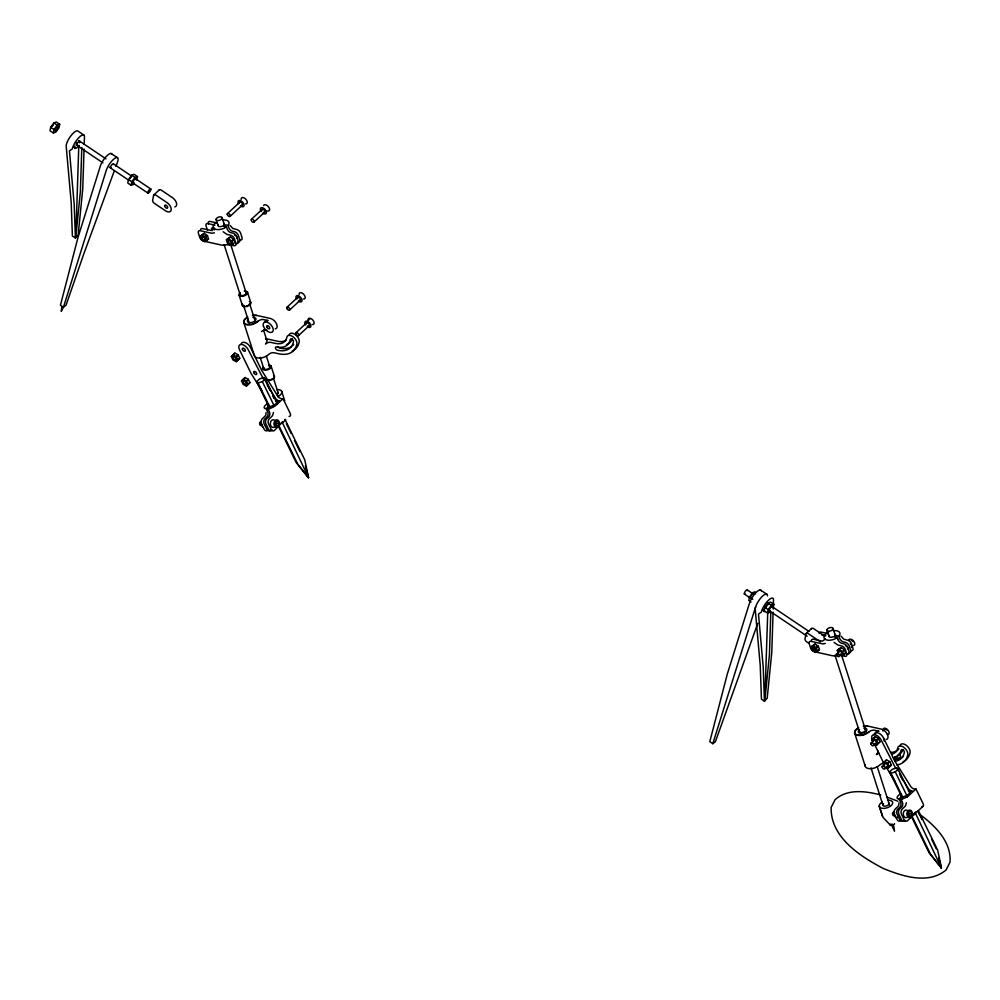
<?xml version="1.0" encoding="UTF-8"?>
<svg xmlns="http://www.w3.org/2000/svg" width="1000" height="1000" viewBox="0 0 1000 1000"><rect width="100%" height="100%" fill="white"/><g stroke="black" fill="none" stroke-linecap="round" stroke-linejoin="round"><path stroke-width="1.5" d="M265.65 338.85A8.3 4.325 -17.7 0 1 265.5 344A3.825 2 -17.7 0 1 270.812 342.388L275.387 343.4A21.688 12.337 47.2 0 0 286.837 337.225A6.375 3.625 47.2 0 1 292.638 336.512A6.375 3.625 47.2 0 1 296.887 343.963A34.45 19.587 47.2 0 1 278.7 353.775L274.137 352.762A3.825 2 -17.7 0 0 268.812 354.375A8.3 4.325 -17.7 0 1 260.375 358.013A8.3 4.325 -17.7 0 1 254.375 355.625L243.762 322.45L244.525 319.688L247.75 317.05A8.3 4.325 -17.7 0 0 245.75 324.4L252.138 324.425L258.562 320.887A3.825 2 -17.7 0 1 263.525 319.587L268.1 320.6A6.375 3.625 47.2 0 0 264.887 321.875M865.263 766.275L854.663 733.1L855.425 730.337L858.65 727.688A8.3 4.325 -17.7 0 0 856.637 735.037L863.037 735.075L869.45 731.525A3.825 2 -17.7 0 1 874.425 730.238L878.988 731.25A6.375 3.625 47.2 0 0 875.562 733.8M78.8 145.5L75.788 237.587L80.375 191.55L81.825 147.45M84.05 149.037L82.737 189.025L78.15 235.05L75.4 238L72.387 235.975L71.188 202.288L66.175 146.113A9.938 3.137 -56.1 0 1 70.9 135.812A9.938 3.137 -56.1 0 1 77.862 131.012L83.975 135.125M84.2 144.412L84.45 136.725A9.938 3.137 -56.1 0 0 78.975 137.513A9.938 3.137 -56.1 0 0 72.3 148.963L69.438 150.863L74.2 204.325L75.4 238M767.75 611.8L764.837 700.763L769.425 654.737L770.812 612.15M773.088 612.212L771.787 652.2L767.2 698.238L764.45 701.188L761.438 699.163L760.238 665.475L755.225 609.3A9.938 3.137 -56.1 0 1 761.338 597.337A9.938 3.137 -56.1 0 1 767.463 595.862M773.2 609.138L773.5 599.913A9.938 3.137 -56.1 0 0 768.025 600.7A9.938 3.137 -56.1 0 0 761.35 612.15L758.487 614.05L763.25 667.5L764.45 701.188M79.088 145.525A6.1 1.938 -56.1 0 1 74.575 147.7L74.75 146.213L73.775 147.2M765.138 611.438A6.1 1.938 -56.1 0 1 763.625 610.875L763.8 609.388L762.825 610.375M61.875 307.038L61.275 311.425L63.288 307.55M50.675 127.275L50 130.738L53.35 132.988L55.85 132.1L59.025 127.75L59.7 124.275L56.35 122.025L53.85 122.925L50.675 127.275L54.025 129.525L53.35 132.988M136.812 180.037L137.487 176.575L134.137 174.312L131.637 175.212L128.463 179.562L127.788 183.025L131.137 185.275L133.637 184.387M131.137 185.275L131.812 181.812L134.987 177.463L137.487 176.575M755.138 591.763L752.638 592.65L749.463 597.013L748.8 600.475L751.025 601.975M773.225 607.837L773.9 604.375L770.55 602.112L768.05 603.013L764.875 607.362L764.2 610.825L767.55 613.075L770.05 612.188M767.55 613.075L768.225 609.612L771.4 605.262L773.9 604.375M273.45 412.488L272.962 414.363A4.688 3.413 -89.8 0 1 272.162 416.075L269.363 418.75A3.825 2.788 -89.9 0 0 268.6 424.075L271.112 429.212A3.825 2.788 -89.9 0 0 274.113 430.788L282.387 422.088M906.375 802.763L905.888 804.638A4.688 3.413 -89.8 0 1 905.075 806.35L902.275 809.038A3.825 2.788 -89.9 0 0 901.525 814.35L904.038 819.5A3.825 2.788 -89.9 0 0 907.038 821.062L922.862 806.462M285.7 419.525L283.263 422.262L280.238 423.837M111.962 154.275A9.938 3.137 -56.1 0 0 106.5 156.213A9.938 3.137 -56.1 0 0 100.275 166.238L77.95 237.587L60.45 305.188L63.463 307.213L106.3 170.287A9.938 3.137 -56.1 0 1 114.425 158.588A9.938 3.137 -56.1 0 1 117.537 162.013L115.925 166.4M761.312 590.763A9.938 3.137 -56.1 0 0 755.85 592.712A9.938 3.137 -56.1 0 0 749.625 602.725L727.3 674.075L709.8 741.675L712.812 743.7L755.65 606.788M276.525 423.4L275.575 426.075L277.95 426.075L278.9 423.413L277.7 420.938L275.325 420.938L276.525 423.4L278.9 423.413M909.438 813.688L908.487 816.35L910.863 816.363L911.825 813.688L910.612 811.225L908.238 811.213L909.438 813.688L911.825 813.688M114.325 170.787L83.713 254.112L66.025 305.25L63.463 307.213M757.763 623.362L715.375 741.737L712.812 743.7M911.388 816.538L929.112 852.825L941.338 867.987L939.938 865.138M915.037 812.362L941.462 867.95L937.688 850.163L918.6 811.087M214.513 228.2L211.575 230.525L202.587 228.588A3.825 2.175 47.2 0 0 200.538 229.913M825.413 638.85L822.475 641.175L813.475 639.237A3.825 2.175 47.2 0 0 811.425 640.562M915.312 812.375L913.363 815.275M54.025 129.525L57.2 125.175L59.7 124.275M918.238 810.638L913.162 814.112M231.363 356.587L232.95 354.913L236.188 356.6L237.838 359.975L236.25 361.662L233 359.963L231.363 356.587L234.875 353.125L238.125 354.825L239.762 358.2L236.25 361.662M233.287 354.812L234.875 353.125M241.513 381.012L243.1 379.325L246.337 381.025L247.987 384.4L246.4 386.075L243.15 384.387L241.513 381.012L245.025 377.55L248.275 379.237L249.913 382.612L246.4 386.075M243.438 379.225L245.025 377.55M872.725 742.337L871.625 740.088L873.213 738.4L876.45 740.1L878.1 743.475L876.513 745.15L874.35 744.025M873.55 738.3L875.138 736.625L878.388 738.312L880.025 741.688L876.513 745.15M884.087 765.612L882.987 763.363L884.587 761.688L887.825 763.375L889.475 766.75L887.887 768.438L885.725 767.3M884.925 761.587L886.513 759.9L889.75 761.6L891.4 764.975L887.887 768.438M153.787 194.988L159.175 190M200.225 236.2L204.275 233.363L207.463 235.6L208.512 238.912L206.588 240.688L204.462 241.75L201.275 239.513L200.225 236.2L204.275 233.363M227.425 213.65L239.675 202.312M206.588 240.688L205.525 237.387L207.463 235.6M230.162 216.3L242.425 204.963M226.4 239.812L230.45 236.975L233.637 239.213L234.688 242.525L232.763 244.3L230.637 245.362L227.45 243.125L226.4 239.812L230.45 236.975M251.5 219.213L262.225 209.312M232.763 244.3L231.7 241L233.637 239.213M253.812 222.225A1.913 1.087 47.2 0 0 252.95 219.537A1.913 1.087 47.2 0 0 251.213 220.4A1.913 1.087 47.2 0 0 253.812 222.225L264.525 212.325M230.637 245.362L232.562 243.588M286.938 307.288L297.65 297.375M236.188 356.6L238.125 354.825M289.6 310.038L300.312 300.138M237.838 359.975L239.762 358.2M307.787 320.838L309.875 318.913M295.863 332.837L306.575 322.925M246.337 381.025L248.275 379.237M298.525 335.588L309.237 325.675M247.987 384.4L249.913 382.612M269.613 408.125L256.663 381.6L259.55 378.938L263.837 377.6L265.238 378.95L277.512 404.062M256.663 381.6L258.062 382.95L262.35 381.625L265.238 378.95M267.45 403.375L265.6 405.075A6.375 2.45 -26 0 0 266.125 408.65L267.613 411.7A3.825 2.788 -89.9 0 1 266.85 417.013L264.975 418.75A3.825 2.788 -89.9 0 0 264.225 424.062L266.737 429.212A3.825 2.788 -89.9 0 0 270.6 430.25M266.125 408.65L268.525 406.438A5.1 1.963 -26 0 1 268.637 403.9M272.35 430.25A3.825 2.788 -89.9 0 1 268.488 429.212L265.975 424.062A3.825 2.788 -89.9 0 1 266.737 418.75L268.6 417.013A3.825 2.788 -89.9 0 0 269.363 411.7L267.875 408.663L270.275 406.45A5.1 1.963 -26 0 0 276.25 403.338A5.1 1.963 -26 0 0 275.462 400.838L279.312 400.838A3.825 2.175 47.2 0 1 275.425 398.175L267.413 385.363M289.062 416.425A3.825 2.175 47.2 0 0 290.138 413.25L283.038 398.713L276.112 405.1A6.375 2.45 -26 0 1 267.875 408.663M806.15 633.513L811.538 628.525M811.112 646.85L815.163 644.013L818.35 646.25L819.412 649.55L817.475 651.338L815.35 652.4L812.175 650.15L811.112 646.85L815.163 644.013M817.475 651.338L816.425 648.025L818.35 646.25M815.35 652.4L819.412 649.55M838.35 653.763L837.288 650.462L839.212 648.675L841.338 647.613L844.525 649.862L845.588 653.162L843.65 654.95L841.525 656.012L839.412 654.513M837.288 650.462L841.338 647.613M843.65 654.95L842.6 651.637L844.525 649.862M841.525 656.012L845.588 653.162M871.625 740.088L875.138 736.625M882.825 730.837L884.925 728.9L887.288 730.138M876.45 740.1L878.388 738.312M878.1 743.475L880.025 741.688M882.987 763.363L886.513 759.9M887.825 763.375L889.75 761.6M889.475 766.75L891.4 764.975M901.85 797L889.575 771.888L892.463 769.212L896.762 767.887L898.162 769.225L909.75 792.95M889.575 771.888L890.975 773.225L895.263 771.9L898.162 769.225M900.362 793.65L898.525 795.362A6.375 2.45 -26 0 0 899.05 798.938L900.537 801.975A3.825 2.788 -89.9 0 1 899.775 807.288L897.9 809.025A3.825 2.788 -89.9 0 0 897.138 814.338L899.65 819.488A3.825 2.788 -89.9 0 0 903.512 820.525M899.05 798.938L901.438 796.725A5.1 1.963 -26 0 1 901.562 794.188M905.275 820.525A3.825 2.788 -89.9 0 1 901.4 819.488L898.888 814.338A3.825 2.788 -89.9 0 1 899.65 809.025L901.525 807.3A3.825 2.788 -89.9 0 0 902.288 801.988L900.8 798.938L903.188 796.725A5.1 1.963 -26 0 0 909.163 793.612A5.1 1.963 -26 0 0 908.388 791.112L912.237 791.125A3.825 2.175 47.2 0 1 908.35 788.462L900.337 775.65M921.975 806.7A3.825 2.175 47.2 0 0 923.062 803.538L915.95 788.988L909.038 795.387A6.375 2.45 -26 0 1 900.8 798.938M941.287 867.95L938.7 857.588M206.388 239.975L208.512 238.912M892.913 824.488L891.413 824.412M214.425 232.825L211.737 233.238L200.275 230.725A3.825 2.175 47.2 0 0 198.388 233.2L199.713 237.338A3.825 2.175 47.2 0 0 203.588 241.1L221.05 244.975A8.3 4.325 -17.7 0 0 226.588 244.7L233.962 245.637A3.825 2.175 47.2 0 0 235.85 243.175L234.525 239.025A3.825 2.175 47.2 0 0 230.65 235.275L227.3 234.475A4.85 2.763 47.2 0 1 225.6 233.463L223.162 231.75M825.312 643.462L822.625 643.875L811.162 641.375A3.825 2.175 47.2 0 0 809.275 643.838L810.6 647.987A3.825 2.175 47.2 0 0 814.488 651.737L831.938 655.625A8.3 4.325 -17.7 0 0 837.487 655.337M892.6 824.538L891.612 824.45M277.7 420.938L275.538 421.15L274.587 423.812L275.788 426.287L277.95 426.075M910.612 811.225L908.462 811.425L907.513 814.1L908.713 816.562L910.863 816.363M283.038 398.713L281.625 398.7A3.825 2.175 47.2 0 1 277.738 396.037L261.712 370.412L250.65 347.788A6.375 3.625 47.2 0 0 245.588 342.738A6.375 3.625 47.2 0 0 241.262 343.787M915.95 788.988L914.55 788.988A3.825 2.175 47.2 0 1 910.662 786.325L894.625 760.7L883.575 738.062M897.75 817.525L895.562 817.513L893.913 814.137M256.712 315.425L252.35 315.438A8.3 4.325 -17.7 0 1 256.712 315.425L270.413 318.463A6.375 3.625 47.2 0 1 276.512 323.8A6.375 3.625 47.2 0 1 275.262 328.888M867.613 726.062L863.238 726.087A8.3 4.325 -17.7 0 1 867.613 726.062L881.3 729.112A6.375 3.625 47.2 0 1 887.4 734.45A6.375 3.625 47.2 0 1 886.15 739.525M880.775 794.963C865.875 791.112 847.513 788.438 835.075 799.688L831.15 807.45C830.375 837.087 859.875 856.213 883.238 868.438C902.45 876.25 928.112 884.875 946.075 870L950 862.237C951.625 841.538 934.663 825.238 919.225 814M217.037 222.963L210.3 221.462A3.825 2.175 47.2 0 0 208.4 223.925M223.675 223.263A3.188 1.663 -17.7 0 1 224.062 224.575L228.038 225.45L228.7 227.525A3.85 2.188 47.2 0 0 232.6 231.275L234.5 231.7A3.825 2.175 47.2 0 1 238.375 235.463L239.7 239.6A3.825 2.175 47.2 0 1 237.812 242.075M236.275 243.5A3.825 2.175 47.2 0 0 238.162 241.025L236.838 236.887A3.825 2.175 47.2 0 0 232.963 233.137L231.062 232.712A3.85 2.188 47.2 0 1 227.15 228.95L226.488 226.875L222.512 226A3.188 1.663 -17.7 0 1 218.925 226.513A3.188 1.663 -17.7 0 1 218.337 224.638M214.925 225.138L207.987 223.6A3.825 2.175 47.2 0 0 206.088 226.062L207.425 230.212M265.525 338.562L277.7 341.262A21.688 12.337 47.2 0 0 285.963 340.225M827.938 633.612L821.188 632.1A3.825 2.175 47.2 0 0 819.137 633.438M834.562 633.913A3.188 1.663 -17.7 0 1 834.95 635.212L838.925 636.1L839.587 638.175A3.85 2.188 47.2 0 0 843.487 641.925L845.387 642.35A3.825 2.175 47.2 0 1 849.275 646.1L850.6 650.25A3.825 2.175 47.2 0 1 848.713 652.725M838.05 639.6L837.387 637.525L833.413 636.638A3.188 1.663 -17.7 0 1 829.825 637.15A3.188 1.663 -17.7 0 1 829.225 635.288M821.65 634.862L825.825 635.788M840.05 655.212L844.85 656.287A3.825 2.175 47.2 0 0 846.737 653.812L845.413 649.663A3.825 2.175 47.2 0 0 841.538 645.913L838.188 645.113A4.85 2.763 47.2 0 1 836.5 644.112L834.05 642.387M886.538 796.912L897.913 801.237M110.913 153.45L117.438 157.625M760.263 589.938L766.787 594.125M824.725 636.112L813.675 628.675A2.55 1.45 47.2 0 0 811.35 628.962M53.85 122.925L57.2 125.175M131.637 175.212L134.987 177.463M752.638 592.65L754.875 594.15M768.05 603.013L771.4 605.262M105.988 158.863L79.062 140.775A2.55 0.812 -56.1 0 0 78.75 140.6M113.675 164.037L130.338 175.238M135.463 178.688L150.85 189.025A2.55 0.812 -56.1 0 1 148.887 192.75A2.55 0.812 -56.1 0 1 148.225 191.275A2.55 0.812 -56.1 0 1 150.85 189.025M747.375 590.013L752.513 593.462M771.737 606.388L808.9 631.375M128.463 179.562L131.812 181.812M749.463 597.013L752.812 599.263M764.875 607.362L768.225 609.612M76.013 144.75L102.925 162.85M109.338 167.162L128.562 180.087M132.413 182.662L147.787 193M744.325 594L749.45 597.45M768.675 610.375L807.138 636.213M809.15 643.475L806.688 641.825A2.55 1.45 47.2 0 1 805 638.837L805.95 633.95A2.55 1.45 47.2 0 1 808.275 633.663L819.325 641.1A6.388 3.625 47.2 0 1 820.362 641.888M850.962 639.875L853.288 641.513M839.412 649.4L842.6 651.637M813.238 645.788L816.425 648.025M228.525 238.75L231.7 241M202.35 235.138L205.525 237.387M890.413 825.238L882.938 817.237L879.438 806.8M941.338 867.987L930.512 854.163L911.425 815.088M895.525 767.962L881.263 740.2A6.375 3.625 47.2 0 0 874.287 734.7A6.375 3.625 47.2 0 0 872.412 739.987M886.462 767.638L894.65 780.75M263.4 378.963L248.337 349.925A6.375 3.625 47.2 0 0 241.363 344.425A6.375 3.625 47.2 0 0 239.488 349.7L251.075 373.425L261.737 390.462M854.663 733.1L856.637 735.037A8.3 4.325 -17.7 0 0 869.1 731.838M243.762 322.45L245.75 324.4A8.3 4.325 -17.7 0 0 258.212 321.2M307.013 474.862L308.538 477.663L304.775 459.888L285 419.412M840.938 636.038L843.688 639.1L847.7 640.212A3.825 2.175 47.2 0 1 851.587 643.962L852.913 648.112A3.825 2.175 47.2 0 1 851.025 650.588M230.037 225.387L232.8 228.45L236.812 229.562A3.825 2.175 47.2 0 1 240.688 233.325L242.013 237.463A3.825 2.175 47.2 0 1 240.125 239.938M882.537 816.35L879.212 806.075M892.325 826.688L894.538 831.175L893.775 826.2M896.762 767.887L898.125 770.675M899.488 773.462L902.887 780.438M918.575 812.537L921.975 819.513M931.525 839.05L936.287 848.825M895.263 771.9L907.537 797.013M890.975 773.225L902.562 796.95M901.438 796.725L902.6 799.087M874.45 744.175L884 763.713M263.837 377.6L269.975 390.163M272.7 395.75L274.062 398.537M286.337 423.65L291.1 433.425M294.513 440.4L299.962 451.562M262.35 381.625L273.938 405.337M282.113 422.088L308.538 477.663L305.375 465.85M258.062 382.95L270.325 408.062M278.5 424.812L297.587 463.888L308.412 477.713L296.188 462.537L278.475 426.262M268.525 406.438L269.675 408.8M261 423.862L262.65 427.238M281.625 391.2L284.738 400.85M833.1 628.625A3.188 1.663 -17.7 0 1 828.475 631.163A3.188 1.663 -17.7 0 1 828.487 628.175A3.188 1.663 -17.7 0 1 833.1 628.625L835.475 636.05M841.637 655.325L865.825 730.95M877.2 766.55L889.525 805.1M834.95 635.212L835.863 638.038M826.938 630.013L828.838 635.95M835 655.225L859.663 732.337M871.038 767.938L882.887 805M263.587 330.175L266.675 339.85M247.45 292.137L250.763 302.512M271.05 365.975L274.363 376.337M222.213 217.987A3.188 1.663 -17.7 0 1 217.587 220.512A3.188 1.663 -17.7 0 1 217.6 217.525A3.188 1.663 -17.7 0 1 222.213 217.987L224.112 223.912M230.75 244.675L246.388 293.612M249.713 304L255.4 321.788M266.312 355.9L270.1 367.762M273.425 378.15L278.163 392.975M224.062 224.575L224.963 227.4M216.05 219.375L217.95 225.3M224.112 244.575L240.7 296.488M243.55 305.387L249.237 323.175M260.15 357.287L263.938 369.15M239.125 295.3L242.45 305.663M763.6 609.913L763.625 610.875M74.55 146.738L74.575 147.7M899 802.75L898.875 804.625A4.688 3.413 -89.9 0 1 898.075 806.338L895.275 809.013A3.825 2.788 -89.9 0 0 894.513 814.338L897.025 819.475A3.825 2.788 -89.9 0 0 900.025 821.05M266.087 412.463L265.963 414.338A4.688 3.413 -89.9 0 1 265.15 416.05L262.35 418.738A3.825 2.788 -89.9 0 0 261.588 424.05L264.113 429.2A3.825 2.788 -89.9 0 0 267.113 430.763M252.913 317.462A4.462 2.338 -17.7 0 1 255.65 320.125A4.462 2.338 -17.7 0 1 249.475 322.625A4.462 2.338 -17.7 0 1 248.337 319.3M261.525 331.562A3.825 2 -17.7 0 1 266.837 329.95M292.1 339.1A26.025 14.8 47.2 0 1 286.438 344.663M291.212 346.763A30.113 17.125 47.2 0 1 279.887 348.113A2.037 1.163 47.2 0 1 277.975 346.488M293.675 344.462A30.113 17.125 47.2 0 1 292.538 345.725M292.238 351.037A34.45 19.587 47.2 0 0 299.2 341.825A6.375 3.625 47.2 0 0 294.95 334.363A6.375 3.625 47.2 0 0 289.15 335.087M158.988 190.438A2.55 1.45 47.2 0 1 161.312 190.162L172.362 197.587A6.388 3.625 47.2 0 1 176.475 203.088A6.388 3.625 47.2 0 1 174.775 206.9M212.525 230.55A1.913 1.087 47.2 0 1 211.962 228A1.913 1.087 47.2 0 1 214.488 229.862M222.613 220.05A8.3 4.325 -17.7 0 1 228.038 225.45M226.488 226.875A8.3 4.325 -17.7 0 1 214.862 229.025A8.3 4.325 -17.7 0 1 216.412 222.213M234.55 235.125A1.913 1.087 47.2 0 1 236.45 236.325A1.913 1.087 47.2 0 1 236.65 238.125M231.675 241.725A1.913 1.087 47.2 0 1 230.413 240.65M205.588 238.15A1.913 1.087 47.2 0 1 203.888 236.35M205.162 235.225A1.913 1.087 47.2 0 1 205.837 235.65M206.425 236.287A1.913 1.087 47.2 0 1 206.65 236.675M261.925 210.5A1.913 1.087 47.2 0 1 262.962 209.275A1.913 1.087 47.2 0 1 264.862 211.312A1.913 1.087 47.2 0 1 263.612 212.288M261.137 211.5A3.825 2.175 47.2 0 1 262.075 207.65A3.825 2.175 47.2 0 1 266.4 212.087A3.825 2.175 47.2 0 1 262.787 213.188M263.625 205.538A3.825 2.175 47.2 0 1 266.913 205.375A3.825 2.175 47.2 0 1 269.587 209.363A3.825 2.175 47.2 0 1 267.225 210.912M76.287 143.338A2.55 0.812 -56.1 0 1 76.825 142.375M245.738 292.113A3.188 1.663 -17.7 0 1 243.812 295.3A3.188 1.663 -17.7 0 1 240.362 293.85M249.675 303.512A3.188 1.663 -17.7 0 1 249.537 303.95M249.225 304.4A3.188 1.663 -17.7 0 1 248.762 304.825M247.488 305.538A3.188 1.663 -17.7 0 1 246.762 305.775M244.675 305.863A3.188 1.663 -17.7 0 1 243.787 305.413M244.387 291.137A4.462 2.325 -17.7 0 1 247.213 293.837A4.462 2.325 -17.7 0 1 240.837 296.25A4.462 2.325 -17.7 0 1 240.225 292.712M249.3 301.588A4.462 2.338 -17.7 0 1 250.238 304.575A4.462 2.338 -17.7 0 1 244.662 306.688A4.462 2.338 -17.7 0 1 242.575 304.15M268.812 365.763A3.188 1.663 -17.7 0 1 269.5 367.863A3.188 1.663 -17.7 0 1 265.587 369.412A3.188 1.663 -17.7 0 1 263.95 367.675M272.35 378.663A3.188 1.663 -17.7 0 1 271.762 379.05M270.35 379.6A3.188 1.663 -17.7 0 1 268.275 379.7M268.825 364.95A4.462 2.338 -17.7 0 1 270.675 367.85A4.462 2.338 -17.7 0 1 264.688 370.125A4.462 2.338 -17.7 0 1 263.263 367.062M273.538 375.637A4.462 2.338 -17.7 0 1 272.938 379.162A4.462 2.338 -17.7 0 1 266.863 380.2M52.275 126.287A2.55 0.812 -56.1 0 1 52.613 125.763M52.987 125.288A2.55 0.812 -56.1 0 1 53.362 124.875M129.388 180.4A2.55 0.812 -56.1 0 1 129.438 180.037M130.062 178.575A2.55 0.812 -56.1 0 1 130.4 178.062M130.775 177.575A2.55 0.812 -56.1 0 1 131.525 176.838M134.113 182.438A2.55 0.812 -56.1 0 1 132.762 182.413A2.55 0.812 -56.1 0 1 134.625 179.3A2.55 0.812 -56.1 0 1 135.838 179.562M111.35 167.838A2.55 0.812 -56.1 0 1 110.525 167.087A2.55 0.812 -56.1 0 1 112.425 164.188A2.55 0.812 -56.1 0 1 113.537 164.5M239.525 202.75A1.913 1.087 47.2 0 1 240.938 202.225A1.913 1.087 47.2 0 1 242.55 204.163A1.913 1.087 47.2 0 1 241.55 205.2M238.438 203.663A3.825 2.175 47.2 0 1 240.162 200.55A3.825 2.175 47.2 0 1 244.1 205.113A3.825 2.175 47.2 0 1 240.475 206.012M241.188 199.438A3.825 2.175 47.2 0 1 243.525 197.688A3.825 2.175 47.2 0 1 247.1 201.35A3.825 2.175 47.2 0 1 245.512 203.875M297.675 298.75A1.913 1.087 47.2 0 1 298.288 297.175A1.913 1.087 47.2 0 1 300.375 298.95A1.913 1.087 47.2 0 1 299.525 300.325M296.35 298.75A3.825 2.175 47.2 0 1 298.113 295.675A3.825 2.175 47.2 0 1 302.038 300.25A3.825 2.175 47.2 0 1 298.375 301.112M299.125 294.525A3.825 2.175 47.2 0 1 301.488 292.812A3.825 2.175 47.2 0 1 305.05 296.5A3.825 2.175 47.2 0 1 303.425 298.988M236.363 357.775A1.913 1.087 47.2 0 1 236 357.5M235.4 356.812A1.913 1.087 47.2 0 1 235.188 356.438M237.387 355.825A1.913 1.087 47.2 0 1 237.875 356.575M306.413 323.762A1.913 1.087 47.2 0 1 307.712 322.85A1.913 1.087 47.2 0 1 309.438 325.025A1.913 1.087 47.2 0 1 307.925 325.675M305.663 324.963A3.825 2.175 47.2 0 1 306.637 321.15A3.825 2.175 47.2 0 1 310.938 325.6A3.825 2.175 47.2 0 1 307.3 326.662M308.038 319.5A3.825 2.175 47.2 0 1 312.85 320.087A3.825 2.175 47.2 0 1 312.35 324.538M246.513 382.188A1.913 1.087 47.2 0 1 245.825 381.6M245.55 381.238A1.913 1.087 47.2 0 1 245.2 380.475M247.525 380.238A1.913 1.087 47.2 0 1 247.812 380.6M262.225 424.412A1.913 1.388 -89.9 0 1 260.425 425.337A1.913 1.388 -89.9 0 1 259.662 422.938A1.913 1.388 -89.9 0 1 261.363 421.737M274.925 426.538A3.825 2.788 -89.9 0 1 271.2 426.35A3.825 2.788 -89.9 0 1 270.95 421.25A3.825 2.788 -89.9 0 1 274.625 420.363M276.8 389.625A7.025 3.663 -17.7 0 1 281.85 391.938A7.025 3.663 -17.7 0 1 277.55 396.662M277.663 392.15A3.188 1.663 -17.7 0 1 276.775 394.738M77.675 145.2A2.55 0.812 -56.1 0 1 76.95 144.175A2.55 0.812 -56.1 0 1 79.188 141.25A2.55 0.812 -56.1 0 1 79.575 142.713M765.837 607.9A2.55 0.812 -56.1 0 1 766.663 606.087M767.188 605.375A2.55 0.812 -56.1 0 1 767.562 604.963M768.025 604.562A2.55 0.812 -56.1 0 1 768.587 604.312M894.45 815.6A1.913 1.388 -89.9 0 1 892.5 813.65A1.913 1.388 -89.9 0 1 894.712 812.3M906.825 817.562A3.825 2.788 -89.9 0 1 903.312 813.35A3.825 2.788 -89.9 0 1 907.55 810.638M884.762 764.613A1.913 1.087 47.2 0 1 885.913 763.55A1.913 1.087 47.2 0 1 887.738 765.625A1.913 1.087 47.2 0 1 886.438 766.525M894.837 756.562A1.913 1.087 47.2 0 1 895.837 758.6A1.913 1.087 47.2 0 1 894.338 758.95M899.262 753.363A3.825 2.175 47.2 0 1 898.763 757.8M894.587 752.288A3.825 2.175 47.2 0 1 896.225 751.488M896.1 756.287A3.825 2.175 47.2 0 1 897.362 759.45M873.388 741.338A1.913 1.087 47.2 0 1 874.425 740.238A1.913 1.087 47.2 0 1 876.3 742.1A1.913 1.087 47.2 0 1 875.413 743.337M877.638 739.312A1.913 1.087 47.2 0 1 877.925 739.675M883.225 730.7A3.825 2.175 47.2 0 1 885.05 728.238A3.825 2.175 47.2 0 1 888.938 731.812A3.825 2.175 47.2 0 1 887.387 734.525M874.038 734.775A6.375 3.625 47.2 0 1 879.538 733.562A6.375 3.625 47.2 0 1 884.163 740.938M864.525 728.913A3.188 1.663 -17.7 0 1 864.163 731.825A3.188 1.663 -17.7 0 1 859.562 731.675M863.8 728.1A4.462 2.338 -17.7 0 1 866.488 730.863A4.462 2.338 -17.7 0 1 860.113 733.238A4.462 2.338 -17.7 0 1 859.538 729.688M878.9 753.238A3.825 2 -17.7 0 0 876.4 754.65A8.3 4.325 -17.7 0 0 877.575 750.487M883.7 763.325A3.825 2 -17.7 0 0 879.712 765.013A8.3 4.325 -17.7 0 1 870.138 768.7A8.3 4.325 -17.7 0 1 865.3 764.938M894.737 761.3A30.113 17.125 47.2 0 0 904.362 752.312A2.037 1.163 47.2 0 0 903 749.925A2.037 1.163 47.2 0 0 901.137 750.163A26.025 14.8 47.2 0 1 893.325 757.862M896.775 764.887A34.45 19.587 47.2 0 0 907.775 754.6A6.375 3.625 47.2 0 0 903.525 747.15A6.375 3.625 47.2 0 0 897.725 747.875A21.688 12.337 47.2 0 1 891.7 754.2M902.987 749.75A26.025 14.8 47.2 0 1 897.337 755.312M903.438 756.363A30.113 17.125 47.2 0 1 895.075 759.275M903.125 761.675A34.45 19.587 47.2 0 0 910.088 752.463A6.375 3.625 47.2 0 0 905.837 745.013A6.375 3.625 47.2 0 0 900.037 745.738M898.913 748.713A21.688 12.337 47.2 0 1 890.512 752.225M745.2 593.913A2.55 0.812 -56.1 0 1 744.375 593.175A2.55 0.812 -56.1 0 1 746.287 590.275A2.55 0.812 -56.1 0 1 747.4 590.588M750.788 596.538A2.55 0.812 -56.1 0 1 751.413 595.5M752.163 594.612A2.55 0.812 -56.1 0 1 752.525 594.275M770.163 610.562A2.55 0.812 -56.1 0 1 769.237 609.938A2.55 0.812 -56.1 0 1 771.162 606.987A2.55 0.812 -56.1 0 1 772.25 607.362M887.7 800.263A7.025 3.663 -17.7 0 1 891.925 804.8A7.025 3.663 -17.7 0 1 881.375 808.15A7.025 3.663 -17.7 0 1 882.262 802M894.513 823.587A2.263 1.188 -17.7 0 1 891.938 825.5A2.263 1.188 -17.7 0 1 890.387 824.087M888.55 802.8A3.188 1.663 -17.7 0 1 887.925 805.212A3.188 1.663 -17.7 0 1 883.812 806.038A3.188 1.663 -17.7 0 1 883.575 803.787M848.7 640.438A3.825 2.175 47.2 0 1 853.213 640.688A3.825 2.175 47.2 0 1 853.575 645.45M850.312 643.913A3.825 2.175 47.2 0 1 850.8 644.538M851.45 645.863A3.825 2.175 47.2 0 1 851.488 647.562M839.013 652.325A1.913 1.087 47.2 0 1 840.212 651.225A1.913 1.087 47.2 0 1 842 653.45A1.913 1.087 47.2 0 1 840.362 654.013M826.375 633.263A3.825 2.175 47.2 0 1 828.725 632.087M816.338 646A1.913 1.087 47.2 0 1 817.025 646.575M847.163 654.15A3.825 2.175 47.2 0 0 849.05 651.675L847.725 647.525A3.825 2.175 47.2 0 0 843.85 643.775L841.95 643.35A3.85 2.188 47.2 0 1 838.037 639.6M833.5 630.688A8.3 4.325 -17.7 0 1 838.925 636.1M837.387 637.525A8.3 4.325 -17.7 0 1 825.763 639.675A8.3 4.325 -17.7 0 1 827.3 632.85M845.45 645.775A1.913 1.087 47.2 0 1 847.337 646.975A1.913 1.087 47.2 0 1 847.537 648.775M153.588 195.425L152.637 200.312A2.55 1.45 47.2 0 0 154.325 203.3L165.375 210.725A6.388 3.625 47.2 0 0 171.2 210.025A6.388 3.625 47.2 0 0 166.962 202.575L155.912 195.15A2.55 1.45 47.2 0 0 153.588 195.425M266.85 327.125A1.913 1.087 47.2 0 0 269.5 328.625A1.913 1.087 47.2 0 0 268.275 325.875A1.913 1.087 47.2 0 0 266.85 327.125M263.4 326.138A6.375 3.625 47.2 0 0 272.05 332.238A6.375 3.625 47.2 0 0 269.175 323.263A6.375 3.625 47.2 0 0 263.4 326.138M292.113 339.288A2.037 1.163 47.2 0 0 290.25 339.513A26.025 14.8 47.2 0 1 276.512 346.925A2.037 1.163 47.2 0 0 275.5 348.25A2.037 1.163 47.2 0 0 277.575 350.25A30.113 17.125 47.2 0 0 293.463 341.675A2.037 1.163 47.2 0 0 292.113 339.288M164.65 205.987A1.913 1.087 47.2 0 0 167.075 208.238A1.913 1.087 47.2 0 0 166.788 205.738A1.913 1.087 47.2 0 0 164.65 205.987M253.762 372.537A1.913 1.087 47.2 0 0 256.288 374.55A1.913 1.087 47.2 0 0 255.675 371.925A1.913 1.087 47.2 0 0 253.762 372.537M242.387 349.25A1.913 1.087 47.2 0 0 244.913 351.262A1.913 1.087 47.2 0 0 244.3 348.638A1.913 1.087 47.2 0 0 242.387 349.25M56.087 130.375A2.55 0.812 -56.1 0 0 58.05 126.65A2.55 0.812 -56.1 0 0 55.438 128.887A2.55 0.812 -56.1 0 0 56.087 130.375M228.162 241.8A1.913 1.087 47.2 0 0 230.775 243.55A1.913 1.087 47.2 0 0 229.812 240.825A1.913 1.087 47.2 0 0 228.162 241.8M227.3 214.45A1.913 1.087 47.2 0 0 229.8 216.537A1.913 1.087 47.2 0 0 229.275 213.938A1.913 1.087 47.2 0 0 227.3 214.45M201.988 238.188A1.913 1.087 47.2 0 0 204.6 239.938A1.913 1.087 47.2 0 0 203.637 237.225A1.913 1.087 47.2 0 0 201.988 238.188M286.775 308.113A1.913 1.087 47.2 0 0 289.262 310.225A1.913 1.087 47.2 0 0 288.775 307.65A1.913 1.087 47.2 0 0 286.775 308.113M233.162 357.962A1.913 1.087 47.2 0 0 235.75 359.787A1.913 1.087 47.2 0 0 234.887 357.1A1.913 1.087 47.2 0 0 233.162 357.962M295.7 333.663A1.913 1.087 47.2 0 0 298.188 335.775A1.913 1.087 47.2 0 0 297.7 333.188A1.913 1.087 47.2 0 0 295.7 333.663M243.312 382.375A1.913 1.087 47.2 0 0 245.9 384.212A1.913 1.087 47.2 0 0 245.037 381.512A1.913 1.087 47.2 0 0 243.312 382.375M278.938 425.975A3.825 2.788 -89.9 0 0 277.137 419.825A3.825 2.788 -89.9 0 0 274.163 425.037A3.825 2.788 -89.9 0 0 278.938 425.975M911.85 816.25A3.825 2.788 -89.9 0 0 910.062 810.1A3.825 2.788 -89.9 0 0 907.075 815.325A3.825 2.788 -89.9 0 0 911.85 816.25M882.113 766.938A1.913 1.087 47.2 0 0 884.6 769.05A1.913 1.087 47.2 0 0 884.125 766.462A1.913 1.087 47.2 0 0 882.113 766.938M870.738 743.65A1.913 1.087 47.2 0 0 873.238 745.763A1.913 1.087 47.2 0 0 872.75 743.175A1.913 1.087 47.2 0 0 870.738 743.65M836.413 654.8A1.913 1.087 47.2 0 0 839 656.637A1.913 1.087 47.2 0 0 838.138 653.938A1.913 1.087 47.2 0 0 836.413 654.8M812.5 648.863A1.913 1.087 47.2 0 0 815 650.938A1.913 1.087 47.2 0 0 814.475 648.337A1.913 1.087 47.2 0 0 812.5 648.863M812.875 648.838A1.913 1.087 47.2 0 0 815.487 650.575A1.913 1.087 47.2 0 0 814.525 647.862A1.913 1.087 47.2 0 0 812.875 648.838"/></g></svg>
